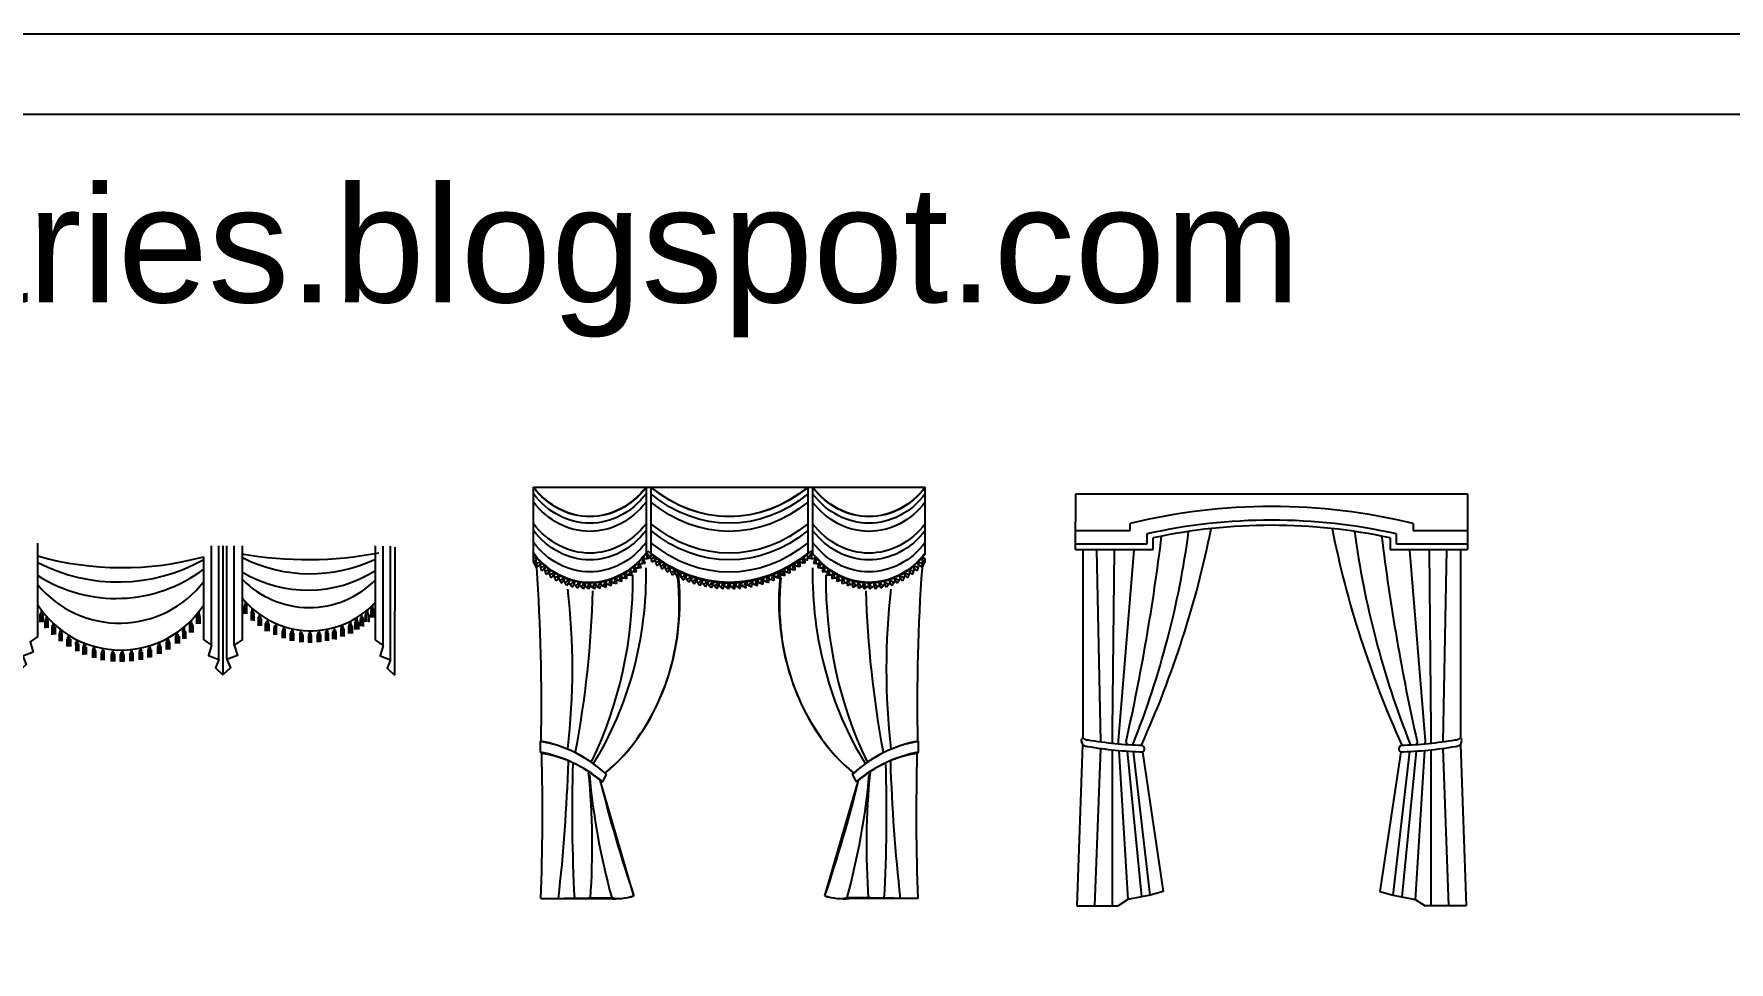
# Model space of a CAD drawing. Header units: inches. Extents: x 8.9 to 51.4, y 16 to 40.8.
# Drawn here: x 35.21 to 42.29, y 36.92 to 40.79 of the extents above; entities that cross this region are included whole.
import ezdxf

# ---------------------------------------------------------------- set-up
doc = ezdxf.new("R2010")
doc.units = ezdxf.units.IN
doc.header["$MEASUREMENT"] = 0
for name, color, linetype in [('02', 2, 'Continuous'), ('4', 4, 'Continuous'), ('kadrbm', 4, 'Continuous')]:
    doc.layers.add(name, color=color, linetype=linetype)
doc.styles.add('bmmm', font='swissel.ttf')

# ---------------------------------------------------------------- blocks, each defined once
blk = doc.blocks.new('kadrbm')
at = {"layer": 'kadrbm', "color": 4}
blk.add_lwpolyline([(0, 0), (0, 24.7972), (21, 24.7972), (21, 0), (0, 0)], close=True, dxfattribs=at)
blk.add_lwpolyline([(20.6631, 0.3257), (20.6631, 24.4603), (0.3369, 24.4603), (0.3369, 0.3257), (20.6631, 0.3257)], dxfattribs=at)
at = {"layer": 'kadrbm', "color": 211, "true_color": 0xf674fb, "style": 'bmmm'}
blk.add_text('www.cad-libraries.blogspot.com', height=0.485134, dxfattribs=at).set_placement((0.5726, 23.6772))

msp = doc.modelspace()

# ---------------------------------------------------------------- linework, layer by layer
at = {"layer": '02'}
for p, q in [((37.2988, 38.8987), (38.9338, 38.8987)), ((37.2988, 38.5863), (37.2988, 38.8987)), ((37.7688, 38.8987), (37.7688, 38.6206)), ((37.7893, 38.8987), (37.7893, 38.6206)), ((38.4433, 38.8987), (38.4433, 38.6206)), ((38.4637, 38.8987), (38.4637, 38.6206)), ((38.9338, 38.6168), (38.9338, 38.8987)), ((39.5611, 38.639), (39.5613, 38.8704)), ((39.5613, 38.8704), (41.196, 38.8704)), ((41.196, 38.8704), (41.196, 38.639)), ((39.5612, 38.7177), (39.7885, 38.7177)), ((39.7885, 38.7177), (39.7885, 38.7466)), ((39.858, 38.7034), (39.858, 38.6605)), ((40.8992, 38.6605), (40.8992, 38.7034)), ((40.9686, 38.7466), (40.9686, 38.7177)), ((40.9686, 38.7177), (41.196, 38.7177)), ((35.9556, 38.2388), (35.9556, 38.6541)), ((35.9861, 38.1789), (35.9861, 38.6541)), ((36.0203, 38.1789), (36.0203, 38.6541)), ((36.0508, 38.2388), (36.0508, 38.6541)), ((36.6722, 38.2373), (36.6722, 38.6527)), ((36.7027, 38.1775), (36.7027, 38.6527)), ((36.7209, 38.6486), (36.7198, 38.1153)), ((37.3002, 38.6187), (37.2988, 38.6168)), ((37.7921, 38.6183), (37.7867, 38.6082)), ((38.9323, 38.6187), (38.9338, 38.6168)), ((39.858, 38.6605), (39.5611, 38.6605)), ((39.5611, 38.639), (39.884, 38.639)), ((39.5908, 38.639), (39.5908, 37.8535)), ((39.6484, 38.639), (39.6642, 37.8363)), ((39.7219, 38.6358), (39.7137, 37.8869)), ((39.8038, 38.6358), (39.7383, 37.8397)), ((39.884, 38.639), (39.884, 38.6869)), ((40.8732, 38.6869), (40.8732, 38.639)), ((40.8732, 38.639), (41.196, 38.639)), ((41.196, 38.6605), (40.8992, 38.6605)), ((40.9534, 38.6358), (41.019, 37.8397)), ((41.0354, 38.6358), (41.0436, 37.8869)), ((41.1089, 38.639), (41.093, 37.8363)), ((41.1664, 38.639), (41.1664, 37.8535)), ((37.3124, 38.5623), (37.2988, 38.5863)), ((37.3159, 38.6001), (37.3094, 38.5906)), ((37.3124, 38.5623), (37.3124, 38.5623)), ((37.3325, 38.5829), (37.3266, 38.5729)), ((37.3501, 38.5671), (37.3448, 38.5566)), ((37.3685, 38.5528), (37.3638, 38.5419)), ((37.7028, 38.5555), (37.7087, 38.5455)), ((37.721, 38.5701), (37.7275, 38.5606)), ((37.7384, 38.5862), (37.7454, 38.5773)), ((37.7574, 38.6076), (37.7644, 38.5986)), ((37.8115, 38.603), (37.8065, 38.5927)), ((37.8314, 38.5887), (37.8267, 38.5781)), ((37.8517, 38.5754), (37.8474, 38.5646)), ((37.8725, 38.5631), (37.8686, 38.5521)), ((37.8937, 38.5518), (37.8902, 38.5406)), ((38.3451, 38.555), (38.3493, 38.5442)), ((38.3661, 38.5666), (38.3708, 38.556)), ((38.3868, 38.5792), (38.3918, 38.5688)), ((38.407, 38.5928), (38.4124, 38.5827)), ((38.4261, 38.6069), (38.4324, 38.5951)), ((38.4751, 38.6076), (38.4681, 38.5986)), ((38.4941, 38.5862), (38.4871, 38.5773)), ((38.5115, 38.5701), (38.505, 38.5606)), ((38.5298, 38.5555), (38.5238, 38.5455)), ((38.864, 38.5528), (38.8687, 38.5419)), ((38.8824, 38.5671), (38.8877, 38.5566)), ((38.9, 38.5829), (38.9059, 38.5729)), ((38.9166, 38.6001), (38.9231, 38.5906)), ((38.9201, 38.5623), (38.9338, 38.5863)), ((38.9201, 38.5623), (38.9201, 38.5623)), ((38.9338, 38.5863), (38.9338, 38.6001)), ((37.3878, 38.54), (37.3837, 38.5288)), ((37.4076, 38.5289), (37.4042, 38.5173)), ((37.4281, 38.5193), (37.4254, 38.5075)), ((37.4491, 38.5115), (37.447, 38.4995)), ((37.4705, 38.5054), (37.4691, 38.4933)), ((37.4921, 38.5011), (37.4914, 38.4889)), ((37.514, 38.4986), (37.514, 38.4863)), ((37.536, 38.4979), (37.5367, 38.4856)), ((37.5579, 38.499), (37.5593, 38.4868)), ((37.5797, 38.5018), (37.5818, 38.4898)), ((37.6014, 38.5065), (37.6041, 38.4947)), ((37.6227, 38.5129), (37.6261, 38.5013)), ((37.6435, 38.5211), (37.6476, 38.5098)), ((37.6639, 38.5309), (37.6686, 38.52)), ((37.6837, 38.5424), (37.689, 38.5319)), ((37.9153, 38.5415), (37.9121, 38.5301)), ((37.9372, 38.5323), (37.9344, 38.5208)), ((37.9593, 38.5241), (37.9569, 38.5125)), ((37.9818, 38.5171), (37.9798, 38.5053)), ((38.0044, 38.5111), (38.0028, 38.4993)), ((38.0273, 38.5062), (38.026, 38.4943)), ((38.0502, 38.5025), (38.0494, 38.4905)), ((38.0733, 38.4998), (38.0729, 38.4878)), ((38.0965, 38.4983), (38.0965, 38.4863)), ((38.1197, 38.4979), (38.1201, 38.4859)), ((38.1428, 38.4986), (38.1437, 38.4867)), ((38.166, 38.5005), (38.1672, 38.4886)), ((38.189, 38.5034), (38.1907, 38.4916)), ((38.212, 38.5075), (38.214, 38.4958)), ((38.2348, 38.5127), (38.2372, 38.5011)), ((38.2574, 38.519), (38.2601, 38.5075)), ((38.2797, 38.5264), (38.2829, 38.5151)), ((38.3018, 38.5349), (38.3054, 38.5237)), ((38.3236, 38.5444), (38.3275, 38.5334)), ((38.5488, 38.5424), (38.5435, 38.5319)), ((38.5686, 38.5309), (38.5639, 38.52)), ((38.589, 38.5211), (38.5849, 38.5098)), ((38.6099, 38.5129), (38.6064, 38.5013)), ((38.6312, 38.5065), (38.6284, 38.4947)), ((38.6528, 38.5018), (38.6507, 38.4898)), ((38.6746, 38.499), (38.6732, 38.4868)), ((38.6965, 38.4979), (38.6959, 38.4856)), ((38.7185, 38.4986), (38.7185, 38.4863)), ((38.7404, 38.5011), (38.7411, 38.4889)), ((38.762, 38.5054), (38.7634, 38.4933)), ((38.7834, 38.5115), (38.7855, 38.4995)), ((38.8044, 38.5193), (38.8072, 38.5075)), ((38.8249, 38.5289), (38.8283, 38.5173)), ((38.8448, 38.54), (38.8488, 38.5288)), ((36.0966, 38.4222), (36.0966, 38.4088)), ((36.628, 38.4069), (36.628, 38.3937)), ((35.2389, 38.3665), (35.2389, 38.3354)), ((35.254, 38.3665), (35.2389, 38.3665)), ((35.2431, 38.3664), (35.2431, 38.3352)), ((35.2449, 38.387), (35.2449, 38.3742)), ((35.2481, 38.3827), (35.2481, 38.3742)), ((35.2495, 38.3664), (35.2495, 38.3352)), ((35.252, 38.3664), (35.252, 38.3352)), ((35.2747, 38.3422), (35.2597, 38.3422)), ((35.2597, 38.3422), (35.2597, 38.311)), ((35.2614, 38.3422), (35.2614, 38.3104)), ((35.2656, 38.3598), (35.2656, 38.3498)), ((35.267, 38.342), (35.267, 38.3109)), ((35.2688, 38.3574), (35.2688, 38.3498)), ((35.2727, 38.342), (35.2727, 38.3109)), ((35.8681, 38.3395), (35.8681, 38.3312)), ((35.8713, 38.3427), (35.8713, 38.3312)), ((35.9084, 38.3597), (35.8933, 38.3597)), ((35.8933, 38.3597), (35.8933, 38.3285)), ((35.8975, 38.3595), (35.8975, 38.3284)), ((35.8993, 38.3745), (35.8993, 38.3674)), ((35.9025, 38.3786), (35.9025, 38.3674)), ((35.9039, 38.3595), (35.9039, 38.3284)), ((35.9064, 38.3595), (35.9064, 38.3284)), ((36.1057, 38.4011), (36.0906, 38.4011)), ((36.0906, 38.4011), (36.0906, 38.37)), ((36.0951, 38.401), (36.0951, 38.3698)), ((36.0983, 38.401), (36.0983, 38.3698)), ((36.1015, 38.401), (36.1015, 38.3698)), ((36.1336, 38.3729), (36.1185, 38.3729)), ((36.1205, 38.3728), (36.1205, 38.3416)), ((36.123, 38.3728), (36.123, 38.3416)), ((36.1244, 38.394), (36.1244, 38.3806)), ((36.1262, 38.3728), (36.1262, 38.3416)), ((36.1276, 38.3911), (36.1276, 38.3806)), ((36.1318, 38.3729), (36.1318, 38.3411)), ((36.1633, 38.3506), (36.1482, 38.3506)), ((36.1503, 38.3504), (36.1503, 38.3193)), ((36.1542, 38.3697), (36.1542, 38.3583)), ((36.1559, 38.3504), (36.1559, 38.3193)), ((36.1574, 38.3674), (36.1574, 38.3583)), ((36.1591, 38.3504), (36.1591, 38.3193)), ((36.1633, 38.3506), (36.1633, 38.3194)), ((36.1893, 38.3469), (36.1893, 38.337)), ((36.5359, 38.3396), (36.5359, 38.3274)), ((36.5534, 38.3357), (36.5534, 38.3046)), ((36.5684, 38.3357), (36.5534, 38.3357)), ((36.5579, 38.3356), (36.5579, 38.3044)), ((36.5593, 38.3527), (36.5593, 38.3434)), ((36.5611, 38.3356), (36.5611, 38.3044)), ((36.5625, 38.3547), (36.5625, 38.3434)), ((36.5684, 38.3357), (36.5684, 38.3046)), ((36.5757, 38.3495), (36.5757, 38.3184)), ((36.5908, 38.3495), (36.5757, 38.3495)), ((36.5802, 38.3494), (36.5802, 38.3182)), ((36.5816, 38.3675), (36.5816, 38.3572)), ((36.5834, 38.3494), (36.5834, 38.3182)), ((36.589, 38.3495), (36.589, 38.3177)), ((36.5969, 38.3676), (36.5969, 38.3364)), ((36.612, 38.3676), (36.5969, 38.3676)), ((36.6014, 38.3675), (36.6014, 38.3363)), ((36.6029, 38.3839), (36.6029, 38.3753)), ((36.6061, 38.3866), (36.6061, 38.3753)), ((36.6103, 38.3676), (36.6103, 38.3358)), ((36.612, 38.3676), (36.612, 38.3364)), ((36.6339, 38.386), (36.6188, 38.386)), ((36.6209, 38.3859), (36.6209, 38.3547)), ((36.6233, 38.3859), (36.6233, 38.3547)), ((36.6248, 38.4037), (36.6248, 38.3937)), ((36.6297, 38.3859), (36.6297, 38.3547)), ((36.6322, 38.386), (36.6322, 38.3542)), ((35.3029, 38.3144), (35.2879, 38.3144)), ((35.2896, 38.3144), (35.2896, 38.2826)), ((35.292, 38.3143), (35.292, 38.2831)), ((35.2938, 38.332), (35.2938, 38.3221)), ((35.297, 38.3285), (35.297, 38.3221)), ((35.2984, 38.3143), (35.2984, 38.2831)), ((35.3029, 38.3144), (35.3029, 38.2833)), ((35.3337, 38.2875), (35.3186, 38.2875)), ((35.3203, 38.2875), (35.3203, 38.2557)), ((35.3246, 38.3052), (35.3246, 38.2952)), ((35.326, 38.2874), (35.326, 38.2562)), ((35.3278, 38.3027), (35.3278, 38.2952)), ((35.3292, 38.2874), (35.3292, 38.2562)), ((35.3317, 38.2874), (35.3317, 38.2562)), ((35.367, 38.2649), (35.352, 38.2649)), ((35.352, 38.2649), (35.352, 38.2337)), ((35.3561, 38.2647), (35.3561, 38.2336)), ((35.3579, 38.2825), (35.3579, 38.2725)), ((35.3611, 38.2799), (35.3611, 38.2725)), ((35.365, 38.2647), (35.365, 38.2336)), ((35.367, 38.2649), (35.367, 38.2337)), ((35.7751, 38.2697), (35.7751, 38.2606)), ((35.8204, 38.2768), (35.8053, 38.2768)), ((35.8053, 38.2768), (35.8053, 38.2457)), ((35.8095, 38.2767), (35.8095, 38.2455)), ((35.8113, 38.2921), (35.8113, 38.2845)), ((35.8159, 38.2767), (35.8159, 38.2455)), ((35.8204, 38.2768), (35.8204, 38.2457)), ((35.8469, 38.2969), (35.8318, 38.2969)), ((35.836, 38.2968), (35.836, 38.2656)), ((35.8392, 38.2968), (35.8392, 38.2656)), ((35.841, 38.3145), (35.841, 38.3046)), ((35.8424, 38.2968), (35.8424, 38.2656)), ((35.8469, 38.2969), (35.8469, 38.2658)), ((35.8772, 38.3235), (35.8621, 38.3235)), ((35.8639, 38.3235), (35.8639, 38.2917)), ((35.8695, 38.3234), (35.8695, 38.2922)), ((35.8727, 38.3234), (35.8727, 38.2922)), ((35.8772, 38.3235), (35.8772, 38.2924)), ((36.1952, 38.3293), (36.1801, 38.3293)), ((36.1801, 38.3293), (36.1801, 38.2982)), ((36.1846, 38.3292), (36.1846, 38.298)), ((36.1878, 38.3292), (36.1878, 38.298)), ((36.1952, 38.3293), (36.1952, 38.2982)), ((36.2152, 38.3134), (36.2152, 38.2822)), ((36.2303, 38.3134), (36.2152, 38.3134)), ((36.2197, 38.3133), (36.2197, 38.2821)), ((36.2229, 38.3133), (36.2229, 38.2821)), ((36.2244, 38.3295), (36.2244, 38.3211)), ((36.2261, 38.3133), (36.2261, 38.2821)), ((36.2654, 38.2996), (36.2503, 38.2996)), ((36.2503, 38.2996), (36.2503, 38.2684)), ((36.2524, 38.2994), (36.2524, 38.2683)), ((36.2563, 38.3174), (36.2563, 38.3072)), ((36.258, 38.2994), (36.258, 38.2683)), ((36.2612, 38.2994), (36.2612, 38.2683)), ((36.2994, 38.289), (36.2843, 38.289)), ((36.2843, 38.289), (36.2843, 38.2578)), ((36.2864, 38.2888), (36.2864, 38.2577)), ((36.2903, 38.3081), (36.2903, 38.2966)), ((36.2935, 38.3074), (36.2935, 38.2966)), ((36.2952, 38.2888), (36.2952, 38.2577)), ((36.2977, 38.289), (36.2977, 38.2572)), ((36.3366, 38.2836), (36.3216, 38.2836)), ((36.3236, 38.2835), (36.3236, 38.2523)), ((36.3275, 38.3018), (36.3275, 38.2913)), ((36.3293, 38.2835), (36.3293, 38.2523)), ((36.3349, 38.2836), (36.3349, 38.2519)), ((36.3366, 38.2836), (36.3366, 38.2525)), ((36.3736, 38.2807), (36.3585, 38.2807)), ((36.3605, 38.2806), (36.3605, 38.2494)), ((36.363, 38.2806), (36.363, 38.2494)), ((36.3644, 38.2994), (36.3644, 38.2884)), ((36.3662, 38.2806), (36.3662, 38.2494)), ((36.3676, 38.2994), (36.3676, 38.2884)), ((36.3719, 38.2807), (36.3719, 38.2489)), ((36.396, 38.2836), (36.396, 38.2525)), ((36.4111, 38.2836), (36.396, 38.2836)), ((36.398, 38.2835), (36.398, 38.2523)), ((36.4037, 38.2835), (36.4037, 38.2523)), ((36.4051, 38.3012), (36.4051, 38.2913)), ((36.4069, 38.2835), (36.4069, 38.2523)), ((36.4111, 38.2836), (36.4111, 38.2525)), ((36.444, 38.289), (36.4289, 38.289)), ((36.431, 38.2888), (36.431, 38.2577)), ((36.4334, 38.2888), (36.4334, 38.2577)), ((36.4349, 38.3053), (36.4349, 38.2966)), ((36.4366, 38.2888), (36.4366, 38.2577)), ((36.4381, 38.3059), (36.4381, 38.2966)), ((36.4423, 38.289), (36.4423, 38.2572)), ((36.4608, 38.2953), (36.4608, 38.2642)), ((36.4759, 38.2953), (36.4608, 38.2953)), ((36.4653, 38.2952), (36.4653, 38.264)), ((36.4668, 38.3126), (36.4668, 38.303)), ((36.4685, 38.2952), (36.4685, 38.264)), ((36.4742, 38.2953), (36.4742, 38.2635)), ((36.5089, 38.307), (36.4938, 38.307)), ((36.4958, 38.3069), (36.4958, 38.2757)), ((36.4983, 38.3069), (36.4983, 38.2757)), ((36.4997, 38.3235), (36.4997, 38.3147)), ((36.5015, 38.3069), (36.5015, 38.2757)), ((36.5029, 38.3247), (36.5029, 38.3147)), ((36.5072, 38.307), (36.5072, 38.2752)), ((36.5268, 38.3198), (36.5268, 38.2886)), ((36.5419, 38.3198), (36.5268, 38.3198)), ((36.5345, 38.3196), (36.5345, 38.2885)), ((36.5401, 38.3198), (36.5401, 38.288)), ((36.5419, 38.3198), (36.5419, 38.2886)), ((35.4012, 38.2452), (35.3861, 38.2452)), ((35.3903, 38.2451), (35.3903, 38.2139)), ((35.3921, 38.2628), (35.3921, 38.2529)), ((35.3935, 38.2451), (35.3935, 38.2139)), ((35.3992, 38.2451), (35.3992, 38.2139)), ((35.4012, 38.2452), (35.4012, 38.2141)), ((35.4328, 38.2311), (35.4178, 38.2311)), ((35.4195, 38.2311), (35.4195, 38.1994)), ((35.4219, 38.231), (35.4219, 38.1998)), ((35.4237, 38.2487), (35.4237, 38.2388)), ((35.4269, 38.2471), (35.4269, 38.2388)), ((35.4283, 38.231), (35.4283, 38.1998)), ((35.4328, 38.2311), (35.4328, 38.2)), ((35.4722, 38.2175), (35.4571, 38.2175)), ((35.4588, 38.2175), (35.4588, 38.1857)), ((35.463, 38.2351), (35.463, 38.2251)), ((35.4645, 38.2173), (35.4645, 38.1862)), ((35.4662, 38.234), (35.4662, 38.2251)), ((35.4701, 38.2173), (35.4701, 38.1862)), ((35.4722, 38.2175), (35.4722, 38.1863)), ((35.5106, 38.2081), (35.4955, 38.2081)), ((35.4955, 38.2081), (35.4955, 38.1769)), ((35.4972, 38.2081), (35.4972, 38.1763)), ((35.5015, 38.2258), (35.5015, 38.2157)), ((35.5029, 38.2079), (35.5029, 38.1768)), ((35.5061, 38.2079), (35.5061, 38.1768)), ((35.5514, 38.2023), (35.5364, 38.2023)), ((35.5364, 38.2023), (35.5364, 38.1711)), ((35.5423, 38.2203), (35.5423, 38.2099)), ((35.5437, 38.2021), (35.5437, 38.171)), ((35.5494, 38.2021), (35.5494, 38.171)), ((35.5514, 38.2023), (35.5514, 38.1711)), ((35.5901, 38.2017), (35.575, 38.2017)), ((35.575, 38.2017), (35.575, 38.1705)), ((35.5767, 38.2017), (35.5767, 38.1699)), ((35.5809, 38.2193), (35.5809, 38.2093)), ((35.5841, 38.2193), (35.5841, 38.2093)), ((35.5856, 38.2015), (35.5856, 38.1704)), ((35.5901, 38.2017), (35.5901, 38.1705)), ((35.6298, 38.2038), (35.6147, 38.2038)), ((35.6147, 38.2038), (35.6147, 38.1727)), ((35.6189, 38.2037), (35.6189, 38.1725)), ((35.6207, 38.2214), (35.6207, 38.2115)), ((35.6221, 38.2037), (35.6221, 38.1725)), ((35.6239, 38.2214), (35.6239, 38.2115)), ((35.6278, 38.2037), (35.6278, 38.1725)), ((35.667, 38.2098), (35.6519, 38.2098)), ((35.6536, 38.2098), (35.6536, 38.178)), ((35.6579, 38.2274), (35.6579, 38.2175)), ((35.6593, 38.2096), (35.6593, 38.1785)), ((35.6611, 38.2274), (35.6611, 38.2175)), ((35.665, 38.2096), (35.665, 38.1785)), ((35.667, 38.2098), (35.667, 38.1786)), ((35.7046, 38.2196), (35.6895, 38.2196)), ((35.6895, 38.2196), (35.6895, 38.1885)), ((35.6912, 38.2196), (35.6912, 38.1878)), ((35.6955, 38.2363), (35.6955, 38.2273)), ((35.6987, 38.2372), (35.6987, 38.2273)), ((35.7001, 38.2195), (35.7001, 38.1883)), ((35.7046, 38.2196), (35.7046, 38.1885)), ((35.7448, 38.2337), (35.7297, 38.2337)), ((35.7297, 38.2337), (35.7297, 38.2026)), ((35.7339, 38.2336), (35.7339, 38.2024)), ((35.7356, 38.2507), (35.7356, 38.2414)), ((35.7388, 38.252), (35.7388, 38.2414)), ((35.7403, 38.2336), (35.7403, 38.2024)), ((35.7448, 38.2337), (35.7448, 38.2026)), ((35.7811, 38.2529), (35.766, 38.2529)), ((35.766, 38.2529), (35.766, 38.2218)), ((35.7677, 38.2529), (35.7677, 38.2211)), ((35.7734, 38.2528), (35.7734, 38.2216)), ((35.779, 38.2528), (35.779, 38.2216)), ((35.7811, 38.2529), (35.7811, 38.2218)), ((37.3268, 37.8393), (37.3268, 37.7933)), ((37.3309, 37.8362), (37.3268, 37.8393)), ((38.9016, 37.8362), (38.9057, 37.8393)), ((38.9057, 37.7933), (38.9057, 37.8393)), ((39.5852, 37.8429), (39.5867, 37.8483)), ((39.5872, 37.8305), (39.5852, 37.8429)), ((39.7137, 37.8869), (39.7137, 37.8302)), ((39.7383, 37.8397), (39.739, 37.8277)), ((41.019, 37.8397), (41.0182, 37.8277)), ((41.0436, 37.8869), (41.0436, 37.8302)), ((41.17, 37.8305), (41.1721, 37.8429)), ((41.1721, 37.8429), (41.1705, 37.8483)), ((37.3268, 37.7933), (37.3334, 37.7876)), ((38.9057, 37.7933), (38.8991, 37.7876)), ((39.5903, 37.8254), (39.5662, 37.1515)), ((39.6641, 37.8087), (39.64, 37.1515)), ((39.7137, 37.8026), (39.7137, 37.1515)), ((39.7407, 37.8), (39.7792, 37.1785)), ((39.7717, 37.8375), (39.7729, 37.825)), ((39.7757, 37.7973), (39.8355, 37.1894)), ((39.8719, 37.1969), (39.8021, 37.7957)), ((39.8355, 37.8225), (39.8356, 37.8219)), ((39.8397, 37.7943), (39.9266, 37.2119)), ((40.9176, 37.7943), (40.8307, 37.2119)), ((40.8853, 37.1969), (40.9551, 37.7957)), ((40.9218, 37.8225), (40.9217, 37.8219)), ((40.9816, 37.7973), (40.9218, 37.1894)), ((41.0165, 37.8), (40.978, 37.1785)), ((40.9855, 37.8375), (40.9843, 37.825)), ((41.0436, 37.8026), (41.0436, 37.1515)), ((41.0931, 37.8087), (41.1173, 37.1515)), ((41.1669, 37.8254), (41.191, 37.1515)), ((37.5878, 37.6697), (37.6032, 37.7004)), ((37.6032, 37.7004), (37.5979, 37.7052)), ((38.6293, 37.7004), (38.6347, 37.7052)), ((38.6293, 37.7004), (38.6447, 37.6697)), ((37.7173, 37.1939), (37.5768, 37.6754)), ((37.5768, 37.6754), (37.5878, 37.6697)), ((38.5152, 37.1939), (38.6557, 37.6754)), ((38.6557, 37.6754), (38.6447, 37.6697)), ((39.9266, 37.2119), (39.8719, 37.1969)), ((40.8307, 37.2119), (40.8853, 37.1969)), ((37.3302, 37.1825), (37.6253, 37.1863)), ((37.3302, 37.1825), (37.6158, 37.1825)), ((38.9023, 37.1825), (38.6072, 37.1863)), ((38.9023, 37.1825), (38.6167, 37.1825)), ((39.5662, 37.1515), (39.7383, 37.1515)), ((39.7792, 37.1785), (39.7383, 37.1515)), ((39.8719, 37.1969), (39.7792, 37.1785)), ((40.8853, 37.1969), (40.978, 37.1785)), ((40.978, 37.1785), (41.019, 37.1515)), ((41.191, 37.1515), (41.019, 37.1515))]:
    msp.add_line(p, q, dxfattribs=at)
for centre in [(36.0982, 38.4051), (35.2465, 38.3705), (35.2672, 38.3462), (35.9009, 38.3637), (36.126, 38.3769), (36.1558, 38.3546), (36.1877, 38.3333), (36.5609, 38.3397), (36.5832, 38.3535), (36.6045, 38.3716), (36.6264, 38.39), (35.2954, 38.3184), (35.3262, 38.2915), (35.3595, 38.2689), (35.8129, 38.2808), (35.8394, 38.3009), (35.8697, 38.3275), (36.2228, 38.3174), (36.2579, 38.3036), (36.2919, 38.293), (36.3291, 38.2876), (36.366, 38.2847), (36.4035, 38.2876), (36.4365, 38.293), (36.4684, 38.2993), (36.5013, 38.311), (36.5343, 38.3238), (35.3937, 38.2492), (35.4253, 38.2351), (35.4646, 38.2215), (35.5031, 38.2121), (35.5439, 38.2063), (35.5825, 38.2057), (35.6223, 38.2078), (35.6595, 38.2138), (35.6971, 38.2236), (35.7372, 38.2377), (35.7735, 38.2569)]:
    msp.add_circle(centre, 0.004, dxfattribs=at)
for centre, radius, start, end in [((36.3565, 40.1524), 1.5561, 259.84446, 281.02627), ((35.5825, 39.8554), 1.2928, 254.22253, 285.27821), ((35.5658, 39.2335), 0.7306, 242.71896, 299.28214), ((35.5577, 39.0425), 0.6083, 237.50185, 306.91811), ((36.3682, 39.1663), 0.6293, 243.26157, 295.56418), ((36.3568, 38.9944), 0.5258, 238.87708, 302.56053), ((35.5716, 38.7742), 0.4431, 219.73765, 322.4985), ((36.3633, 38.7857), 0.3894, 224.39548, 315.23304)]:
    msp.add_arc(centre, radius, start, end, dxfattribs=at)
at = {"layer": '02', "extrusion": (0, 0, -1)}
for centre, major_axis, start_param, end_param in [((37.5338, 39.1619), (0, 0.3859), 2.321338, 3.961847), ((37.5338, 39.1336), (0, 0.3859), 2.321338, 3.961847), ((37.5338, 39.0996), (0, 0.3859), 2.321338, 3.961847), ((37.534, 39.1608), (0, 0.3859), 2.321338, 3.961847), ((38.1163, 39.4656), (0, 0.6896), 2.535823, 3.747362), ((38.1163, 39.4373), (0, 0.6896), 2.535823, 3.747362), ((38.1163, 39.4033), (0, 0.6896), 2.535823, 3.747362), ((38.1164, 39.4645), (0, 0.6896), 2.535823, 3.747362), ((38.6987, 39.1619), (0, 0.3859), 2.321338, 3.961847), ((38.6987, 39.1336), (0, 0.3859), 2.321338, 3.961847), ((38.6987, 39.0996), (0, 0.3859), 2.321338, 3.961847), ((38.6989, 39.1608), (0, 0.3859), 2.321338, 3.961847), ((37.5338, 39.009), (0, 0.3859), 2.321338, 3.961847), ((37.5338, 38.9807), (0, 0.3859), 2.321338, 3.961847), ((38.1163, 39.3127), (0, 0.6896), 2.535823, 3.747362), ((38.1163, 39.2844), (0, 0.6896), 2.535823, 3.747362), ((38.6987, 39.009), (0, 0.3859), 2.321338, 3.961847), ((38.6987, 38.9807), (0, 0.3859), 2.321338, 3.961847), ((37.5338, 38.9306), (0, 0.3859), 2.321338, 3.961847), ((37.5338, 38.8838), (0, 0.3859), 2.284197, 3.961847), ((37.5338, 38.8863), (0, 0.3859), 2.321338, 3.961847), ((38.1163, 39.1875), (0, 0.6896), 2.509181, 3.774005), ((38.1163, 39.2334), (0, 0.6896), 2.535823, 3.747362), ((38.1163, 39.1905), (0, 0.6896), 2.535823, 3.747362), ((38.6987, 38.8838), (0, 0.3859), 2.321338, 3.998989), ((38.6987, 38.9306), (0, 0.3859), 2.321338, 3.961847), ((38.6987, 38.8869), (0, 0.3859), 2.321338, 3.961847)]:
    msp.add_ellipse(centre, major_axis=major_axis, ratio=0.832802, start_param=start_param, end_param=end_param, dxfattribs=at)
at = {"layer": '02'}
for centre, major_axis, ratio, start_param, end_param in [((40.3786, 37.1223), (2.0565, 0), 0.824521, 1.279786, 1.861806), ((40.3786, 37.1223), (-1.9871, 0), 0.824521, 4.447286, 4.977492), ((27.085, 39.7656), (-12.9004, 0), 0.824521, 2.959316, 3.040703), ((34.7421, 39.1893), (5.3217, 0), 0.824521, -0.316551, -0.108579), ((34.3482, 39.5069), (5.8552, 0), 0.824521, -0.356393, -0.162519), ((40.3786, 37.1223), (-1.961, 0), 0.824521, 4.457423, 4.967355), ((46.4091, 39.5069), (5.8552, 0), 0.824521, 3.304112, 3.497986), ((46.0152, 39.1893), (-5.3217, 0), 0.824521, 0.108579, 0.316551), ((53.6723, 39.7656), (-12.9004, 0), 0.824521, 0.100889, 0.182277), ((37.9625, 38.6212), (0, 0.2284), 0.832802, 1.561612, 1.665434), ((37.7583, 38.5959), (0, 0.0321), 0.832802, -1.384688, -0.55121), ((38.4742, 38.5959), (0, 0.0321), 0.832802, 0.55121, 1.384688), ((38.27, 38.6212), (0, 0.2284), 0.832802, 4.617751, 4.721573), ((37.2906, 38.6169), (0, 0.0321), 0.832802, 3.451016, 4.228175), ((37.3253, 38.3739), (0, 0.2284), 0.832802, 0.057812, 0.139818), ((37.2493, 38.5684), (0, 0.0756), 0.832802, -1.410966, -1.271802), ((37.3548, 38.358), (0, 0.2284), 0.832802, 0.126167, 0.229989), ((37.2684, 38.5571), (0, 0.0567), 0.832802, -1.39408, -1.147997), ((31.6841, 37.9918), (0, 6.7824), 0.832802, 4.689446, 4.796605), ((37.3064, 38.5975), (0, 0.0321), 0.832802, 3.463052, 4.296529), ((37.2679, 38.5458), (0, 0.0756), 0.832802, -1.342611, -1.203447), ((37.3851, 38.3445), (0, 0.2284), 0.832802, 0.194521, 0.298343), ((37.2876, 38.5361), (0, 0.0567), 0.832802, -1.325726, -1.079642), ((37.3232, 38.5796), (0, 0.0321), 0.832802, 3.531407, 4.364884), ((37.2877, 38.5247), (0, 0.0756), 0.832802, -1.274257, -1.135093), ((37.4161, 38.3336), (0, 0.2284), 0.832802, 0.262876, 0.366698), ((37.3079, 38.5167), (0, 0.0567), 0.832802, -1.257371, -1.011288), ((37.341, 38.563), (0, 0.0321), 0.832802, 3.599761, 4.433239), ((36.6579, 38.5428), (0, 1.335), 0.832802, 4.07315, 4.726955), ((37.1824, 38.422), (0, 0.8733), 0.832802, 3.748813, 4.856664), ((37.8868, 38.5056), (0, 0.2284), 0.832802, 1.356549, 1.460371), ((37.6826, 38.5308), (0, 0.0321), 0.832802, 4.693434, 5.526911), ((37.9075, 38.5354), (0, 0.2284), 0.832802, 1.424903, 1.528725), ((37.7023, 38.5438), (0, 0.0321), 0.832802, -1.521397, -0.687919), ((37.7335, 38.4854), (0, 0.0756), 0.832802, -0.043875, 0.095289), ((37.9264, 38.5669), (0, 0.2284), 0.832802, 1.493258, 1.59708), ((37.7465, 38.5056), (0, 0.0567), 0.832802, -0.026989, 0.219094), ((37.7212, 38.5584), (0, 0.0321), 0.832802, -1.453042, -0.619565), ((37.7557, 38.5027), (0, 0.0756), 0.832802, 0.02448, 0.163644), ((37.9435, 38.5998), (0, 0.2284), 0.832802, 1.561612, 1.665434), ((37.7393, 38.5746), (0, 0.0321), 0.832802, -1.384688, -0.55121), ((37.7675, 38.5239), (0, 0.0567), 0.832802, 0.041366, 0.287449), ((37.7747, 38.524), (0, 0.0756), 0.832802, 0.02448, 0.163644), ((37.7865, 38.5452), (0, 0.0567), 0.832802, 0.041366, 0.287449), ((37.7292, 38.5775), (0, 0.0756), 0.832802, -1.292805, -1.153641), ((37.8546, 38.3836), (0, 0.2284), 0.832802, 0.244327, 0.348149), ((37.7492, 38.5691), (0, 0.0567), 0.832802, -1.27592, -1.029836), ((37.783, 38.6146), (0, 0.0321), 0.832802, 3.581213, 4.41469), ((37.75, 38.5593), (0, 0.0756), 0.832802, -1.252421, -1.113257), ((37.8818, 38.3715), (0, 0.2284), 0.832802, 0.284712, 0.388534), ((37.7703, 38.5518), (0, 0.0567), 0.832802, -1.235535, -0.989452), ((37.8026, 38.5989), (0, 0.0321), 0.832802, 3.621597, 4.455075), ((37.7714, 38.542), (0, 0.0756), 0.832802, -1.212036, -1.072872), ((37.9095, 38.3608), (0, 0.2284), 0.832802, 0.325097, 0.428918), ((37.792, 38.5356), (0, 0.0567), 0.832802, -1.19515, -0.949067), ((37.8226, 38.5842), (0, 0.0321), 0.832802, 3.661982, 4.495459), ((37.7934, 38.5258), (0, 0.0756), 0.832802, -1.171651, -1.032487), ((37.9374, 38.3515), (0, 0.2284), 0.832802, 0.365481, 0.469303), ((37.8142, 38.5204), (0, 0.0567), 0.832802, -1.154766, -0.908682), ((37.8431, 38.5705), (0, 0.0321), 0.832802, 3.702367, 4.535844), ((37.8159, 38.5107), (0, 0.0756), 0.832802, -1.131267, -0.992103), ((37.9657, 38.3435), (0, 0.2284), 0.832802, 0.405866, 0.509688), ((37.8641, 38.5577), (0, 0.0321), 0.832802, 3.742751, 4.576229), ((39.0501, 38.422), (0, 0.8733), 0.832802, 1.426522, 2.534373), ((38.5202, 38.4735), (0, 0.2284), 0.832802, 1.213559, 1.317381), ((38.321, 38.5334), (0, 0.0321), 0.832802, 4.550444, 5.383921), ((38.5438, 38.4936), (0, 0.2284), 0.832802, 1.253944, 1.357765), ((38.3428, 38.5438), (0, 0.0321), 0.832802, 4.590829, 5.424306), ((38.3643, 38.4808), (0, 0.0756), 0.832802, -0.242804, -0.10364), ((38.5668, 38.5149), (0, 0.2284), 0.832802, 1.294328, 1.39815), ((38.3804, 38.4975), (0, 0.0567), 0.832802, -0.225919, 0.020165), ((38.3643, 38.5554), (0, 0.0321), 0.832802, 4.631213, 5.464691), ((38.3878, 38.4934), (0, 0.0756), 0.832802, -0.20242, -0.063256), ((38.5891, 38.5373), (0, 0.2284), 0.832802, 1.334713, 1.438535), ((38.4033, 38.5109), (0, 0.0567), 0.832802, -0.185534, 0.060549), ((38.3853, 38.5679), (0, 0.0321), 0.832802, 4.671598, 5.505075), ((38.4109, 38.5072), (0, 0.0756), 0.832802, -0.162035, -0.022871), ((38.6105, 38.5608), (0, 0.2284), 0.832802, 1.375097, 1.478919), ((38.4259, 38.5254), (0, 0.0567), 0.832802, -0.14515, 0.100934), ((38.4059, 38.5814), (0, 0.0321), 0.832802, 4.711983, 5.54546), ((38.4309, 38.5195), (0, 0.0756), 0.832802, -0.162035, -0.022871), ((38.6305, 38.5732), (0, 0.2284), 0.832802, 1.394004, 1.478919), ((38.4458, 38.5377), (0, 0.0567), 0.832802, 0.05496, 0.100934), ((38.446, 38.5452), (0, 0.0567), 0.832802, -0.287449, -0.041366), ((38.4578, 38.524), (0, 0.0756), 0.832802, -0.163644, -0.02448), ((39.5747, 38.5428), (0, 1.335), 0.832802, 1.55623, 2.210035), ((38.4932, 38.5746), (0, 0.0321), 0.832802, 0.55121, 1.384688), ((38.465, 38.5239), (0, 0.0567), 0.832802, -0.287449, -0.041366), ((38.289, 38.5998), (0, 0.2284), 0.832802, 4.617751, 4.721573), ((38.4768, 38.5027), (0, 0.0756), 0.832802, -0.163644, -0.02448), ((38.5113, 38.5584), (0, 0.0321), 0.832802, 0.619565, 1.453042), ((38.486, 38.5056), (0, 0.0567), 0.832802, -0.219094, 0.026989), ((38.3061, 38.5669), (0, 0.2284), 0.832802, 4.686105, 4.789927), ((38.499, 38.4854), (0, 0.0756), 0.832802, -0.095289, 0.043875), ((38.5302, 38.5438), (0, 0.0321), 0.832802, 0.687919, 1.521397), ((38.325, 38.5354), (0, 0.2284), 0.832802, -1.528725, -1.424903), ((38.55, 38.5308), (0, 0.0321), 0.832802, 0.756274, 1.589751), ((38.3457, 38.5056), (0, 0.2284), 0.832802, -1.460371, -1.356549), ((38.8915, 38.563), (0, 0.0321), 0.832802, 1.849947, 2.683424), ((38.8164, 38.3336), (0, 0.2284), 0.832802, -0.366698, -0.262876), ((38.9246, 38.5167), (0, 0.0567), 0.832802, 1.011288, 1.257371), ((38.9093, 38.5796), (0, 0.0321), 0.832802, 1.918301, 2.751779), ((38.8474, 38.3445), (0, 0.2284), 0.832802, -0.298343, -0.194521), ((38.9448, 38.5247), (0, 0.0756), 0.832802, 1.135093, 1.274257), ((44.5484, 37.9918), (0, 6.7824), 0.832802, 1.48658, 1.593739), ((38.945, 38.5361), (0, 0.0567), 0.832802, 1.079642, 1.325726), ((38.9261, 38.5975), (0, 0.0321), 0.832802, 1.986656, 2.820133), ((38.8778, 38.358), (0, 0.2284), 0.832802, -0.229989, -0.126167), ((38.9646, 38.5458), (0, 0.0756), 0.832802, 1.203447, 1.342611), ((38.9642, 38.5571), (0, 0.0567), 0.832802, 1.147997, 1.39408), ((38.9419, 38.6169), (0, 0.0321), 0.832802, 2.05501, 2.832169), ((38.9072, 38.3739), (0, 0.2284), 0.832802, -0.139818, -0.057812), ((38.9833, 38.5684), (0, 0.0756), 0.832802, 1.271802, 1.410966), ((37.3087, 38.5054), (0, 0.0756), 0.832802, -1.205902, -1.066738), ((37.4477, 38.3252), (0, 0.2284), 0.832802, 0.33123, 0.435052), ((37.3293, 38.4991), (0, 0.0567), 0.832802, -1.189016, -0.942933), ((37.3597, 38.5479), (0, 0.0321), 0.832802, 3.668116, 4.501593), ((37.3308, 38.4878), (0, 0.0756), 0.832802, -1.137547, -0.998384), ((37.4797, 38.3195), (0, 0.2284), 0.832802, 0.399585, 0.503407), ((37.3517, 38.4832), (0, 0.0567), 0.832802, -1.120662, -0.874579), ((37.3792, 38.5344), (0, 0.0321), 0.832802, 3.73647, 4.569948), ((37.3538, 38.4721), (0, 0.0756), 0.832802, -1.069193, -0.930029), ((37.5119, 38.3163), (0, 0.2284), 0.832802, 0.46794, 0.571761), ((37.3749, 38.4692), (0, 0.0567), 0.832802, -1.052307, -0.806224), ((37.3994, 38.5226), (0, 0.0321), 0.832802, 3.804825, 4.638302), ((37.3776, 38.4583), (0, 0.0756), 0.832802, -1.000838, -0.861675), ((37.5442, 38.3159), (0, 0.2284), 0.832802, 0.536294, 0.640116), ((37.3988, 38.4571), (0, 0.0567), 0.832802, -0.983953, -0.73787), ((37.4203, 38.5124), (0, 0.0321), 0.832802, 3.873179, 4.706657), ((37.4022, 38.4465), (0, 0.0756), 0.832802, -0.932484, -0.79332), ((37.5765, 38.318), (0, 0.2284), 0.832802, 0.604649, 0.708471), ((37.4234, 38.4471), (0, 0.0567), 0.832802, -0.915598, -0.669515), ((37.4417, 38.504), (0, 0.0321), 0.832802, 3.941534, 4.775011), ((37.4273, 38.4367), (0, 0.0756), 0.832802, -0.864129, -0.724965), ((37.6086, 38.3229), (0, 0.2284), 0.832802, 0.673003, 0.776825), ((37.4485, 38.439), (0, 0.0567), 0.832802, -0.847244, -0.60116), ((37.4635, 38.4973), (0, 0.0321), 0.832802, 4.009889, 4.843366), ((37.453, 38.429), (0, 0.0756), 0.832802, -0.795775, -0.656611), ((37.6403, 38.3303), (0, 0.2284), 0.832802, 0.741358, 0.84518), ((37.474, 38.4331), (0, 0.0567), 0.832802, -0.778889, -0.532806), ((37.4856, 38.4924), (0, 0.0321), 0.832802, 4.078243, 4.91172), ((37.4791, 38.4234), (0, 0.0756), 0.832802, -0.72742, -0.588256), ((37.6715, 38.3403), (0, 0.2284), 0.832802, 0.809712, 0.913534), ((37.4998, 38.4292), (0, 0.0567), 0.832802, -0.710535, -0.464451), ((37.508, 38.4894), (0, 0.0321), 0.832802, 4.146598, 4.980075), ((37.5054, 38.42), (0, 0.0756), 0.832802, -0.659066, -0.519902), ((36.444, 38.5198), (0, 1.525), 0.832802, 4.186792, 4.720814), ((37.7021, 38.3529), (0, 0.2284), 0.832802, 0.878067, 0.981889), ((37.5257, 38.4275), (0, 0.0567), 0.832802, -0.64218, -0.396097), ((37.5305, 38.4882), (0, 0.0321), 0.832802, 4.214952, 5.04843), ((37.5318, 38.4188), (0, 0.0756), 0.832802, -0.590711, -0.451547), ((37.7319, 38.3679), (0, 0.2284), 0.832802, 0.946421, 1.050243), ((37.5517, 38.4279), (0, 0.0567), 0.832802, -0.573825, -0.327742), ((37.553, 38.4889), (0, 0.0321), 0.832802, 4.283307, 5.116784), ((37.5583, 38.4197), (0, 0.0756), 0.832802, -0.522356, -0.383193), ((37.7608, 38.3854), (0, 0.2284), 0.832802, 1.014776, 1.118598), ((37.5776, 38.4304), (0, 0.0567), 0.832802, -0.505471, -0.259388), ((37.1928, 38.4119), (0, 0.8579), 0.832802, 3.744456, 4.83911), ((37.5754, 38.4914), (0, 0.0321), 0.832802, 4.351661, 5.185139), ((37.5846, 38.4228), (0, 0.0756), 0.832802, -0.454002, -0.314838), ((37.7886, 38.4052), (0, 0.2284), 0.832802, 1.083131, 1.186952), ((37.6033, 38.4351), (0, 0.0567), 0.832802, -0.437116, -0.191033), ((37.5977, 38.4957), (0, 0.0321), 0.832802, 4.420016, 5.253493), ((37.6107, 38.4281), (0, 0.0756), 0.832802, -0.385647, -0.246483), ((37.8153, 38.4272), (0, 0.2284), 0.832802, 1.151485, 1.255307), ((37.6286, 38.4418), (0, 0.0567), 0.832802, -0.368762, -0.122678), ((37.6196, 38.5018), (0, 0.0321), 0.832802, 4.48837, 5.321848), ((37.6365, 38.4354), (0, 0.0756), 0.832802, -0.317293, -0.178129), ((37.8406, 38.4514), (0, 0.2284), 0.832802, 1.21984, 1.323662), ((37.6536, 38.4506), (0, 0.0567), 0.832802, -0.300407, -0.054324), ((37.6411, 38.5098), (0, 0.0321), 0.832802, 4.556725, 5.390202), ((37.6617, 38.4449), (0, 0.0756), 0.832802, -0.248938, -0.109774), ((37.8645, 38.4775), (0, 0.2284), 0.832802, 1.288194, 1.392016), ((37.6779, 38.4615), (0, 0.0567), 0.832802, -0.232053, 0.014031), ((37.6621, 38.5194), (0, 0.0321), 0.832802, 4.62508, 5.458557), ((37.6864, 38.4564), (0, 0.0756), 0.832802, -0.180584, -0.04142), ((37.7016, 38.4743), (0, 0.0567), 0.832802, -0.163698, 0.082385), ((37.7104, 38.4699), (0, 0.0756), 0.832802, -0.112229, 0.026935), ((37.7245, 38.489), (0, 0.0567), 0.832802, -0.095344, 0.15074), ((37.8369, 38.5063), (0, 0.0567), 0.832802, -1.114381, -0.868298), ((37.8389, 38.4967), (0, 0.0756), 0.832802, -1.090882, -0.951718), ((37.9942, 38.3369), (0, 0.2284), 0.832802, 0.446251, 0.550072), ((37.86, 38.4933), (0, 0.0567), 0.832802, -1.073996, -0.827913), ((37.8855, 38.546), (0, 0.0321), 0.832802, 3.783136, 4.616613), ((37.8624, 38.4838), (0, 0.0756), 0.832802, -1.050497, -0.911333), ((38.0229, 38.3317), (0, 0.2284), 0.832802, 0.486635, 0.590457), ((37.8835, 38.4814), (0, 0.0567), 0.832802, -1.033612, -0.787528), ((37.9072, 38.5353), (0, 0.0321), 0.832802, 3.82352, 4.656998), ((37.8862, 38.4721), (0, 0.0756), 0.832802, -1.010113, -0.870949), ((38.0517, 38.3278), (0, 0.2284), 0.832802, 0.52702, 0.630842), ((37.9075, 38.4707), (0, 0.0567), 0.832802, -0.993227, -0.747144), ((37.9293, 38.5257), (0, 0.0321), 0.832802, 3.863905, 4.697382), ((37.9105, 38.4615), (0, 0.0756), 0.832802, -0.969728, -0.830564), ((38.0807, 38.3254), (0, 0.2284), 0.832802, 0.567404, 0.671226), ((37.9317, 38.4612), (0, 0.0567), 0.832802, -0.952842, -0.706759), ((37.9517, 38.5172), (0, 0.0321), 0.832802, 3.90429, 4.737767), ((37.9351, 38.4521), (0, 0.0756), 0.832802, -0.929343, -0.79018), ((38.1097, 38.3244), (0, 0.2284), 0.832802, 0.607789, 0.711611), ((37.9563, 38.4528), (0, 0.0567), 0.832802, -0.912458, -0.666375), ((37.9744, 38.5098), (0, 0.0321), 0.832802, 3.944674, 4.778152), ((37.9599, 38.444), (0, 0.0756), 0.832802, -0.888959, -0.749795), ((38.1387, 38.3248), (0, 0.2284), 0.832802, 0.648174, 0.751996), ((37.9811, 38.4457), (0, 0.0567), 0.832802, -0.872073, -0.62599), ((37.9973, 38.5035), (0, 0.0321), 0.832802, 3.985059, 4.818536), ((37.9851, 38.437), (0, 0.0756), 0.832802, -0.848574, -0.70941), ((38.1677, 38.3266), (0, 0.2284), 0.832802, 0.688558, 0.79238), ((38.0062, 38.4397), (0, 0.0567), 0.832802, -0.831689, -0.585605), ((38.0204, 38.4983), (0, 0.0321), 0.832802, 4.025444, 4.858921), ((38.0104, 38.4312), (0, 0.0756), 0.832802, -0.808189, -0.669026), ((38.1966, 38.3298), (0, 0.2284), 0.832802, 0.728943, 0.832765), ((38.0314, 38.435), (0, 0.0567), 0.832802, -0.791304, -0.545221), ((38.0437, 38.4942), (0, 0.0321), 0.832802, 4.065828, 4.899306), ((38.0359, 38.4267), (0, 0.0756), 0.832802, -0.767805, -0.628641), ((38.2254, 38.3343), (0, 0.2284), 0.832802, 0.769328, 0.87315), ((38.0568, 38.4315), (0, 0.0567), 0.832802, -0.750919, -0.504836), ((38.067, 38.4912), (0, 0.0321), 0.832802, 4.106213, 4.93969), ((38.0616, 38.4234), (0, 0.0756), 0.832802, -0.72742, -0.588256), ((38.254, 38.3403), (0, 0.2284), 0.832802, 0.809712, 0.913534), ((38.0823, 38.4292), (0, 0.0567), 0.832802, -0.710535, -0.464451), ((38.0905, 38.4894), (0, 0.0321), 0.832802, 4.146598, 4.980075), ((38.0873, 38.4214), (0, 0.0756), 0.832802, -0.687035, -0.547872), ((38.2824, 38.3477), (0, 0.2284), 0.832802, 0.850097, 0.953919), ((38.1078, 38.4282), (0, 0.0567), 0.832802, -0.67015, -0.424067), ((38.114, 38.4887), (0, 0.0321), 0.832802, 4.186982, 5.02046), ((38.1131, 38.4206), (0, 0.0756), 0.832802, -0.646651, -0.507487), ((38.3105, 38.3564), (0, 0.2284), 0.832802, 0.890482, 0.994304), ((38.1333, 38.4284), (0, 0.0567), 0.832802, -0.629765, -0.383682), ((38.1375, 38.4892), (0, 0.0321), 0.832802, 4.227367, 5.060844), ((38.1389, 38.4211), (0, 0.0756), 0.832802, -0.606266, -0.467102), ((38.3383, 38.3665), (0, 0.2284), 0.832802, 0.930866, 1.034688), ((38.1588, 38.4299), (0, 0.0567), 0.832802, -0.589381, -0.343297), ((38.1609, 38.4908), (0, 0.0321), 0.832802, 4.267752, 5.101229), ((38.1646, 38.4228), (0, 0.0756), 0.832802, -0.565882, -0.426718), ((38.3657, 38.378), (0, 0.2284), 0.832802, 0.971251, 1.075073), ((38.1843, 38.4325), (0, 0.0567), 0.832802, -0.548996, -0.302913), ((38.1843, 38.4935), (0, 0.0321), 0.832802, 4.308136, 5.141614), ((38.1903, 38.4258), (0, 0.0756), 0.832802, -0.525497, -0.386333), ((38.3927, 38.3907), (0, 0.2284), 0.832802, 1.011636, 1.115457), ((38.2096, 38.4364), (0, 0.0567), 0.832802, -0.508611, -0.262528), ((38.2076, 38.4974), (0, 0.0321), 0.832802, 4.348521, 5.181998), ((38.2158, 38.43), (0, 0.0756), 0.832802, -0.485112, -0.345948), ((38.4193, 38.4048), (0, 0.2284), 0.832802, 1.05202, 1.155842), ((38.2348, 38.4416), (0, 0.0567), 0.832802, -0.468227, -0.222143), ((38.2307, 38.5024), (0, 0.0321), 0.832802, 4.388906, 5.222383), ((38.2412, 38.4355), (0, 0.0756), 0.832802, -0.444728, -0.305564), ((38.4453, 38.4201), (0, 0.2284), 0.832802, 1.092405, 1.196227), ((38.2598, 38.4479), (0, 0.0567), 0.832802, -0.427842, -0.181759), ((38.2537, 38.5085), (0, 0.0321), 0.832802, 4.42929, 5.262768), ((38.2664, 38.4421), (0, 0.0756), 0.832802, -0.404343, -0.265179), ((38.4709, 38.4367), (0, 0.2284), 0.832802, 1.13279, 1.236611), ((38.2845, 38.4555), (0, 0.0567), 0.832802, -0.387457, -0.141374), ((39.0397, 38.4119), (0, 0.8579), 0.832802, 1.444075, 2.538729), ((38.2764, 38.5157), (0, 0.0321), 0.832802, 4.469675, 5.303152), ((38.2913, 38.45), (0, 0.0756), 0.832802, -0.363958, -0.224794), ((38.4958, 38.4545), (0, 0.2284), 0.832802, 1.173174, 1.276996), ((38.309, 38.4643), (0, 0.0567), 0.832802, -0.347073, -0.100989), ((38.2988, 38.524), (0, 0.0321), 0.832802, 4.51006, 5.343537), ((38.316, 38.4591), (0, 0.0756), 0.832802, -0.323574, -0.18441), ((38.3331, 38.4742), (0, 0.0567), 0.832802, -0.306688, -0.060605), ((38.3403, 38.4694), (0, 0.0756), 0.832802, -0.283189, -0.144025), ((38.3569, 38.4853), (0, 0.0567), 0.832802, -0.266303, -0.02022), ((38.508, 38.489), (0, 0.0567), 0.832802, -0.15074, 0.095344), ((38.5222, 38.4699), (0, 0.0756), 0.832802, -0.026935, 0.112229), ((39.7885, 38.5198), (0, 1.525), 0.832802, 1.562371, 2.096394), ((38.5309, 38.4743), (0, 0.0567), 0.832802, -0.082385, 0.163698), ((38.5461, 38.4564), (0, 0.0756), 0.832802, 0.04142, 0.180584), ((38.5704, 38.5194), (0, 0.0321), 0.832802, 0.824628, 1.658106), ((38.5546, 38.4615), (0, 0.0567), 0.832802, -0.014031, 0.232053), ((38.3681, 38.4775), (0, 0.2284), 0.832802, -1.392016, -1.288194), ((38.5708, 38.4449), (0, 0.0756), 0.832802, 0.109774, 0.248938), ((38.5914, 38.5098), (0, 0.0321), 0.832802, 0.892983, 1.72646), ((38.579, 38.4506), (0, 0.0567), 0.832802, 0.054324, 0.300407), ((38.3919, 38.4514), (0, 0.2284), 0.832802, -1.323662, -1.21984), ((38.596, 38.4354), (0, 0.0756), 0.832802, 0.178129, 0.317293), ((38.6129, 38.5018), (0, 0.0321), 0.832802, 0.961338, 1.794815), ((38.6039, 38.4418), (0, 0.0567), 0.832802, 0.122678, 0.368762), ((38.4173, 38.4272), (0, 0.2284), 0.832802, -1.255307, -1.151485), ((38.6218, 38.4281), (0, 0.0756), 0.832802, 0.246483, 0.385647), ((38.6349, 38.4957), (0, 0.0321), 0.832802, 1.029692, 1.863169), ((38.6292, 38.4351), (0, 0.0567), 0.832802, 0.191033, 0.437116), ((38.4439, 38.4052), (0, 0.2284), 0.832802, -1.186952, -1.083131), ((38.6479, 38.4228), (0, 0.0756), 0.832802, 0.314838, 0.454002), ((38.6571, 38.4914), (0, 0.0321), 0.832802, 1.098047, 1.931524), ((38.6549, 38.4304), (0, 0.0567), 0.832802, 0.259388, 0.505471), ((38.4717, 38.3854), (0, 0.2284), 0.832802, -1.118598, -1.014776), ((38.6742, 38.4197), (0, 0.0756), 0.832802, 0.383193, 0.522356), ((38.6795, 38.4889), (0, 0.0321), 0.832802, 1.166401, 1.999879), ((38.5006, 38.3679), (0, 0.2284), 0.832802, -1.050243, -0.946421), ((38.6808, 38.4279), (0, 0.0567), 0.832802, 0.327742, 0.573825), ((38.7007, 38.4188), (0, 0.0756), 0.832802, 0.451547, 0.590711), ((38.702, 38.4882), (0, 0.0321), 0.832802, 1.234756, 2.068233), ((38.5304, 38.3529), (0, 0.2284), 0.832802, -0.981889, -0.878067), ((38.7068, 38.4275), (0, 0.0567), 0.832802, 0.396097, 0.64218), ((38.7271, 38.42), (0, 0.0756), 0.832802, 0.519902, 0.659066), ((38.7245, 38.4894), (0, 0.0321), 0.832802, 1.30311, 2.136588), ((38.561, 38.3403), (0, 0.2284), 0.832802, -0.913534, -0.809712), ((38.7327, 38.4292), (0, 0.0567), 0.832802, 0.464451, 0.710535), ((38.7534, 38.4234), (0, 0.0756), 0.832802, 0.588256, 0.72742), ((38.7469, 38.4924), (0, 0.0321), 0.832802, 1.371465, 2.204942), ((38.5922, 38.3303), (0, 0.2284), 0.832802, -0.84518, -0.741358), ((38.7585, 38.4331), (0, 0.0567), 0.832802, 0.532806, 0.778889), ((38.7795, 38.429), (0, 0.0756), 0.832802, 0.656611, 0.795775), ((38.769, 38.4973), (0, 0.0321), 0.832802, 1.439819, 2.273297), ((38.6239, 38.3229), (0, 0.2284), 0.832802, -0.776825, -0.673003), ((38.784, 38.439), (0, 0.0567), 0.832802, 0.60116, 0.847244), ((38.8052, 38.4367), (0, 0.0756), 0.832802, 0.724965, 0.864129), ((38.7908, 38.504), (0, 0.0321), 0.832802, 1.508174, 2.341651), ((38.656, 38.318), (0, 0.2284), 0.832802, -0.708471, -0.604649), ((38.8091, 38.4471), (0, 0.0567), 0.832802, 0.669515, 0.915598), ((38.8303, 38.4465), (0, 0.0756), 0.832802, 0.79332, 0.932484), ((38.8122, 38.5124), (0, 0.0321), 0.832802, 1.576529, 2.410006), ((38.6883, 38.3159), (0, 0.2284), 0.832802, -0.640116, -0.536294), ((38.8337, 38.4571), (0, 0.0567), 0.832802, 0.73787, 0.983953), ((38.8549, 38.4583), (0, 0.0756), 0.832802, 0.861675, 1.000838), ((38.8331, 38.5226), (0, 0.0321), 0.832802, 1.644883, 2.47836), ((38.7206, 38.3163), (0, 0.2284), 0.832802, -0.571761, -0.46794), ((38.8576, 38.4692), (0, 0.0567), 0.832802, 0.806224, 1.052307), ((38.8788, 38.4721), (0, 0.0756), 0.832802, 0.930029, 1.069193), ((38.8533, 38.5344), (0, 0.0321), 0.832802, 1.713238, 2.546715), ((38.7529, 38.3195), (0, 0.2284), 0.832802, -0.503407, -0.399585), ((38.8808, 38.4832), (0, 0.0567), 0.832802, 0.874579, 1.120662), ((38.9018, 38.4878), (0, 0.0756), 0.832802, 0.998384, 1.137547), ((38.8728, 38.5479), (0, 0.0321), 0.832802, 1.781592, 2.61507), ((38.7848, 38.3252), (0, 0.2284), 0.832802, -0.435052, -0.33123), ((38.9032, 38.4991), (0, 0.0567), 0.832802, 0.942933, 1.189016), ((38.9238, 38.5054), (0, 0.0756), 0.832802, 1.066738, 1.205902), ((35.4544, 38.14), (0, 2.41), 0.832802, 4.573596, 4.851182), ((34.4815, 38.6), (0, 3.6836), 0.832802, 4.492002, 4.67599), ((41.7511, 38.6), (0, 3.6836), 0.832802, 1.607195, 1.791183), ((40.7781, 38.14), (0, 2.41), 0.832802, 1.432004, 1.709589), ((37.2426, 37.1321), (0, 0.7144), 0.832802, -0.651037, -0.141909), ((38.9899, 37.1321), (0, 0.7144), 0.832802, 0.141909, 0.651037), ((39.6084, 37.8408), (-0.0235, 0), 0.824521, -0.7235, -0.399139), ((39.6109, 37.864), (-0.0237, 0), 0.824521, 0.562894, 1.629363), ((39.881, 38.8898), (1.2959, 0), 0.824521, 4.503501, 4.679364), ((40.8763, 38.8898), (-1.2959, 0), 0.824521, 1.603821, 1.779684), ((41.1464, 37.864), (0.0237, 0), 0.824521, 4.653822, 5.720292), ((41.1489, 37.8408), (0.0235, 0), 0.824521, 0.399139, 0.7235), ((37.2268, 37.0295), (0, 0.7731), 0.832802, -0.59524, -0.155897), ((30.5071, 37.5366), (0, 8.2006), 0.832802, 4.669188, 4.742998), ((37.2582, 37.1645), (0, 0.6774), 0.832802, -0.658042, -0.129278), ((37.2704, 37.1539), (0, 0.6382), 0.832802, -0.614349, -0.118707), ((38.9743, 37.1645), (0, 0.6774), 0.832802, 0.129278, 0.658042), ((39.0057, 37.0295), (0, 0.7731), 0.832802, 0.155897, 0.59524), ((38.9621, 37.1539), (0, 0.6382), 0.832802, 0.118707, 0.614349), ((45.7254, 37.5366), (0, 8.2006), 0.832802, 1.540187, 1.613998), ((39.6098, 37.8366), (-0.0237, 0), 0.824521, -0.042848, 1.629363), ((39.8799, 38.8623), (1.2959, 0), 0.824521, 4.503501, 4.682752), ((39.8267, 37.807), (-0.0214, 0), 0.824521, 2.307352, 4.14337), ((40.9306, 37.807), (0.0214, 0), 0.824521, 2.139815, 3.975833), ((40.8773, 38.8623), (-1.2959, 0), 0.824521, 1.600434, 1.779684), ((41.1474, 37.8366), (0.0237, 0), 0.824521, 4.653822, 6.326033), ((32.7315, 37.9568), (0, 5.6628), 0.832802, 4.575225, 4.676461), ((41.9729, 37.5373), (0, 5.4188), 0.832802, 1.532322, 1.636326), ((35.4058, 37.4027), (0, 2.5679), 0.832802, 4.626513, 4.831429), ((39.6047, 37.9715), (0, 2.5032), 0.832802, 1.679434, 1.889865), ((36.6278, 37.9715), (0, 2.5032), 0.832802, 4.39332, 4.603752), ((40.8267, 37.4027), (0, 2.5679), 0.832802, 1.451756, 1.656672), ((34.2596, 37.5373), (0, 5.4188), 0.832802, 4.646859, 4.750863), ((43.501, 37.9568), (0, 5.6628), 0.832802, 1.606724, 1.70796), ((41.9708, 39.2539), (0, 5.5072), 0.832802, 1.861487, 1.954165), ((34.2617, 39.2539), (0, 5.5072), 0.832802, 4.32902, 4.421698), ((37.6395, 37.535), (0, 0.3536), 0.832802, 3.060952, 3.408981), ((37.6588, 37.4078), (0, 0.2251), 0.832802, 2.961846, 3.4589), ((38.593, 37.535), (0, 0.3536), 0.832802, 2.874204, 3.222233), ((38.5737, 37.4078), (0, 0.2251), 0.832802, 2.824285, 3.321339)]:
    msp.add_ellipse(centre, major_axis=major_axis, ratio=ratio, start_param=start_param, end_param=end_param, dxfattribs=at)
at = {"layer": '4'}
for p, q in [((35.2309, 38.2757), (35.2309, 38.6646)), ((36.0032, 38.6541), (36.0032, 38.1153)), ((36.085, 38.2628), (36.085, 38.6541)), ((36.6398, 38.2601), (36.6398, 38.6541)), ((35.9231, 38.2615), (35.9231, 38.6082))]:
    msp.add_line(p, q, dxfattribs=at)
for points in [[(35.2309, 38.2757), (35.1985, 38.2529), (35.2112, 38.2098), (35.168, 38.193), (35.182, 38.1592), (35.1509, 38.1294)], [(35.9231, 38.2615), (35.9556, 38.2388), (35.9429, 38.1957), (35.9861, 38.1789), (35.972, 38.145), (36.0032, 38.1153)], [(36.085, 38.2628), (36.0508, 38.2388), (36.0635, 38.1957), (36.0203, 38.1789), (36.0344, 38.145), (36.0032, 38.1153)], [(36.6398, 38.2601), (36.6722, 38.2373), (36.6595, 38.1943), (36.7027, 38.1775), (36.6887, 38.1436), (36.7198, 38.1139)]]:
    msp.add_lwpolyline(points, dxfattribs=at)
for centre, radius, start, end in [((35.5769, 38.6306), 0.4117, 212.8447, 327.24596), ((36.3694, 38.6639), 0.3646, 218.72907, 317.86141)]:
    msp.add_arc(centre, radius, start, end, dxfattribs=at)

# ---------------------------------------------------------------- block references
at = {"layer": 'kadrbm'}
msp.add_blockref('kadrbm', (30.3607, 15.9922), dxfattribs=at)

doc.saveas('drawing.dxf')
